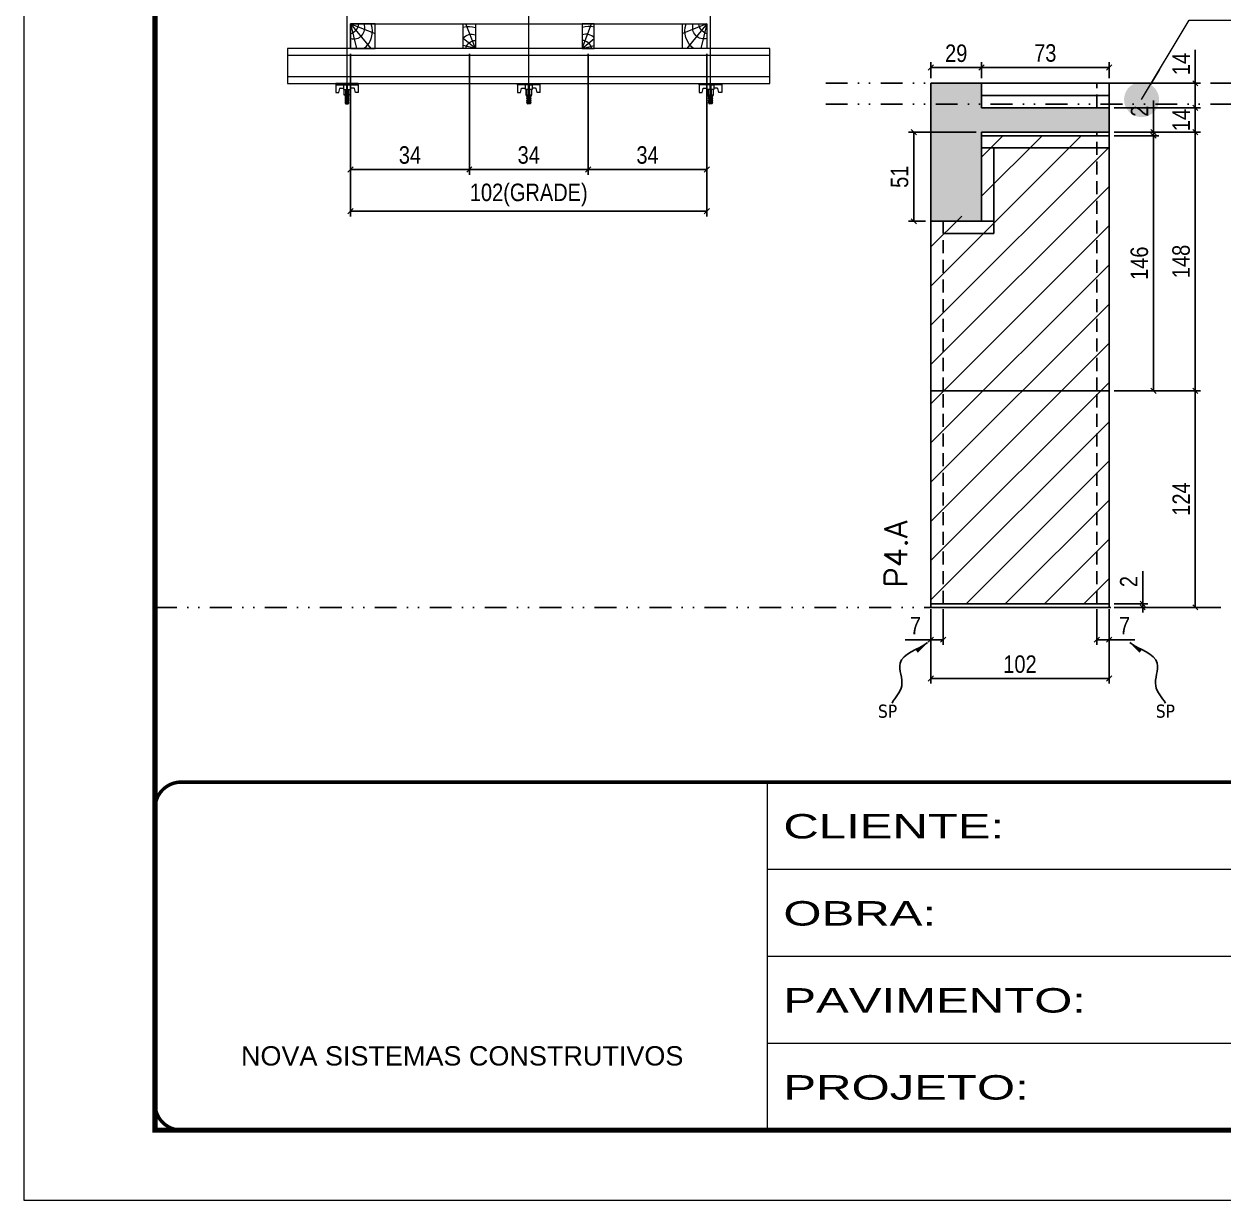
# Model space of a CAD drawing. Extents: x 14400 to 24104, y -21631 to 6985.
# Drawn here: x 16012 to 16698, y 3638 to 4311 of the extents above; entities that cross this region are included whole.
import ezdxf

# ---------------------------------------------------------------- set-up
doc = ezdxf.new("R2010")
doc.units = 0
for name, pattern in [('CONTINUO', [0]), ('DASHED', [0.75, 0.5, -0.25]), ('DIVIDE2', [0.625, 0.25, -0.125, 0, -0.125, 0, -0.125]), ('HIDDEN', [0.375, 0.25, -0.125])]:
    doc.linetypes.add(name, pattern=pattern)
for name, color, linetype in [('COTA', 241, 'Continuous'), ('MEIO_PONT', 93, 'Continuous'), ('Nível', 160, 'Continuous'), ('Painéis', 200, 'Continuous'), ('SARR_2.2x7', 40, 'Continuous'), ('Sarrafo de Pressão', 42, 'HIDDEN'), ('texto', 7, 'Continuous')]:
    doc.layers.add(name, color=color, linetype=linetype)
for name, color, linetype, lineweight in [('Folhas', 255, 'Continuous', 9), ('Hachura', 251, 'Continuous', 9), ('Madeira', 126, 'Continuous', 18), ('Perfil Metálico', 224, 'Continuous', 18), ('SARRAFO DE PRESSAO', 251, 'DASHED', 9), ('Texto Seção', 7, 'Continuous', 15)]:
    doc.layers.add(name, color=color, linetype=linetype, lineweight=lineweight)
doc.styles.add('ARIAL', font='arial.ttf')
doc.styles.add('COTA TECNICA', font='techl___.ttf', dxfattribs={"height": 10})
doc.styles.add('COTA TECNICA 2X', font='techl___.ttf', dxfattribs={"height": 10})
doc.styles.add('COTA TECNICA-50', font='techl___.ttf', dxfattribs={"height": 10})
doc.styles.add('REGUA-120', font='ROMANS.shx', dxfattribs={"height": 15})
doc.styles.get("Standard").update_dxf_attribs({"font": 'arial.ttf'})
doc.styles.add('Tecnologia', font='')
doc.styles.get('Tecnologia').set_extended_font_data('Forgotten Futurist')
doc.dimstyles.new('3x', dxfattribs={"dimtxt": 10, "dimasz": 5, "dimexe": 7, "dimexo": 5, "dimgap": 4, "dimtad": 1, "dimdec": 4, "dimlfac": 0.333333, "dimdsep": 46, "dimtxsty": 'Standard', "dimblk": 'DOT', "dimcen": 0.09, "dimclrd": 1, "dimclre": 1, "dimclrt": 2, "dimadec": 0, "dimazin": 2, "dimtfac": 1, "dimtdec": 4, "dimtmove": 0, "dimatfit": 3, "dimldrblk": 'DOT', "dimfxl": 1, "dimtolj": 1, "dimtzin": 0, "dimlwd": 9, "dimlwe": 9, "dimarcsym": 0})
doc.dimstyles.new('COTA PAINEL-50', dxfattribs={"dimtxt": 10, "dimasz": 3, "dimexe": 3, "dimexo": 3, "dimgap": 3, "dimtad": 1, "dimdec": 1, "dimzin": 12, "dimdsep": 46, "dimtxsty": 'COTA TECNICA-50', "dimblk1": 'OBLIQUE', "dimblk2": 'OBLIQUE', "dimsah": 1, "dimcen": 0.9, "dimclrd": 4, "dimclre": 4, "dimclrt": 240, "dimadec": 1, "dimazin": 3, "dimtfac": 1, "dimtdec": 1, "dimtmove": 0, "dimatfit": 3, "dimfxl": 1, "dimtolj": 1, "dimtzin": 12, "dimarcsym": 0})
doc.dimstyles.new('PAINEL', dxfattribs={"dimtxt": 10, "dimasz": 3, "dimexe": 3, "dimexo": 3, "dimgap": 3, "dimtad": 1, "dimdec": 1, "dimzin": 12, "dimdsep": 46, "dimtxsty": 'COTA TECNICA', "dimblk1": 'OBLIQUE', "dimblk2": 'OBLIQUE', "dimsah": 1, "dimcen": 0.9, "dimclrd": 4, "dimclre": 4, "dimclrt": 240, "dimadec": 1, "dimazin": 3, "dimtfac": 1, "dimtdec": 1, "dimtmove": 0, "dimatfit": 3, "dimfxl": 1, "dimtolj": 1, "dimtzin": 12, "dimarcsym": 0})
doc.dimstyles.new('SECAO PILAR', dxfattribs={"dimtxt": 10, "dimasz": 3, "dimexe": 3, "dimexo": 3, "dimgap": 3, "dimtad": 1, "dimdec": 1, "dimlfac": 0.5, "dimzin": 12, "dimdsep": 46, "dimtxsty": 'COTA TECNICA 2X', "dimblk1": 'OBLIQUE', "dimblk2": 'OBLIQUE', "dimsah": 1, "dimcen": 0.9, "dimclrd": 256, "dimclre": 256, "dimclrt": 256, "dimadec": 1, "dimazin": 3, "dimtfac": 1, "dimtdec": 1, "dimtmove": 0, "dimatfit": 3, "dimfxl": 1, "dimtolj": 1, "dimtzin": 12, "dimarcsym": 0})
doc.dimstyles.get("Standard").update_dxf_attribs({"dimtxt": 0.18, "dimasz": 0.18, "dimexe": 0.18, "dimexo": 0.0625, "dimgap": 0.09, "dimtad": 0, "dimtih": 1, "dimtoh": 1, "dimdec": 4, "dimzin": 0, "dimdsep": 46, "dimtxsty": 'Standard', "dimcen": 0.09, "dimadec": 0, "dimazin": 0, "dimtfac": 1, "dimtdec": 4, "dimtofl": 0, "dimtmove": 0, "dimatfit": 3, "dimfxl": 1, "dimtolj": 1, "dimtzin": 0, "dimarcsym": 0})

# ---------------------------------------------------------------- blocks, each defined once
blk = doc.blocks.new('9999999999')
at = {"color": 30, "linetype": 'CONTINUO'}
for p, q in [((98564.56, 34230.21), (98564.56, 34429.45)), ((98564.56, 34379.64), (99583.98, 34379.64)), ((98564.56, 34329.83), (99487.98, 34329.83)), ((98564.56, 34280.02), (99487.98, 34280.02))]:
    blk.add_line(p, q, dxfattribs=at)
at = {"color": 30, "linetype": 'CONTINUO', "const_width": 2}
blk.add_lwpolyline([(99583.98, 34230.21), (99583.98, 34414.45, 0.414214), (99568.98, 34429.45), (98228.98, 34429.45, 0.414214), (98213.98, 34414.45), (98213.98, 34245.21, 0.414214), (98228.98, 34230.21), (99583.98, 34230.21)], format="xyb", dxfattribs=at)
at = {"layer": 'Folhas'}
blk.add_lwpolyline([(98138.98, 34190.21), (99623.98, 34190.21), (99623.98, 35240.21), (98138.98, 35240.21)], close=True, dxfattribs=at)
at = {"layer": 'Folhas', "color": 30, "const_width": 3}
blk.add_lwpolyline([(98213.98, 34230.21), (99583.98, 34230.21), (99583.98, 35200.21), (98213.98, 35200.21)], close=True, dxfattribs=at)
at = {"color": 7, "linetype": 'Continuous', "ltscale": 5, "style": 'ARIAL'}
blk.add_text('NOVA SISTEMAS CONSTRUTIVOS', height=11.0592, dxfattribs=at).set_placement((98263.19, 34267.21))
at = {"layer": 'Folhas', "color": 7, "style": 'Tecnologia', "width": 1.5}
for s, p in [('CLIENTE:', (98573.65, 34397.17)), ('OBRA:', (98573.65, 34347.31)), ('PAVIMENTO:', (98573.65, 34297.5)), ('PROJETO:', (98573.65, 34247.69))]:
    blk.add_text(s, height=14, dxfattribs=at).set_placement(p)
blk = doc.blocks.new('_Oblique')
at = {"color": 0, "linetype": 'ByBlock', "lineweight": -2}
blk.add_line((-0.5, -0.5), (0.5, 0.5), dxfattribs=at)
blk = doc.blocks.new('*D712')
at = {"layer": 'COTA', "lineweight": -2, "transparency": 16777216}
for p, q in [((16198.89, 4293.82), (16198.89, 4200.7)), ((16402.89, 4293.82), (16402.89, 4200.7)), ((16198.89, 4203.7), (16402.89, 4203.7))]:
    blk.add_line(p, q, dxfattribs=at)
at = {"layer": 'Defpoints', "color": 0, "transparency": 16777216}
for p in [(16198.89, 4296.82), (16402.89, 4296.82), (16402.89, 4203.7)]:
    blk.add_point(p, dxfattribs=at)
at = {"layer": 'COTA', "lineweight": -2, "transparency": 16777216, "xscale": 3, "yscale": 3, "zscale": 3, "rotation": 180}
blk.add_blockref('_Oblique', (16198.89, 4203.7), dxfattribs=at)
at = {"layer": 'COTA', "lineweight": -2, "transparency": 16777216, "xscale": 3, "yscale": 3, "zscale": 3}
blk.add_blockref('_Oblique', (16402.89, 4203.7), dxfattribs=at)
at = {"layer": 'COTA', "transparency": 16777216, "insert": (16300.89, 4212.92), "char_height": 10, "attachment_point": 5, "style": 'COTA TECNICA 2X'}
blk.add_mtext('\\A1;102(GRADE)', dxfattribs=at)
blk = doc.blocks.new('*D713')
at = {"layer": 'COTA', "lineweight": -2, "transparency": 16777216}
for p, q in [((16334.89, 4293.82), (16334.89, 4224.54)), ((16402.89, 4293.82), (16402.89, 4224.54)), ((16334.89, 4227.54), (16402.89, 4227.54))]:
    blk.add_line(p, q, dxfattribs=at)
at = {"layer": 'Defpoints', "color": 0, "transparency": 16777216}
for p in [(16334.89, 4296.82), (16402.89, 4296.82), (16402.89, 4227.54)]:
    blk.add_point(p, dxfattribs=at)
at = {"layer": 'COTA', "lineweight": -2, "transparency": 16777216, "xscale": 3, "yscale": 3, "zscale": 3, "rotation": 180}
blk.add_blockref('_Oblique', (16334.89, 4227.54), dxfattribs=at)
at = {"layer": 'COTA', "lineweight": -2, "transparency": 16777216, "xscale": 3, "yscale": 3, "zscale": 3}
blk.add_blockref('_Oblique', (16402.89, 4227.54), dxfattribs=at)
at = {"layer": 'COTA', "transparency": 16777216, "insert": (16368.89, 4235.76), "char_height": 10, "attachment_point": 5, "style": 'COTA TECNICA 2X'}
blk.add_mtext('\\A1;34', dxfattribs=at)
blk = doc.blocks.new('*D714')
at = {"layer": 'COTA', "lineweight": -2, "transparency": 16777216}
for p, q in [((16198.89, 4293.82), (16198.89, 4224.54)), ((16266.89, 4293.82), (16266.89, 4224.54)), ((16198.89, 4227.54), (16266.89, 4227.54))]:
    blk.add_line(p, q, dxfattribs=at)
at = {"layer": 'Defpoints', "color": 0, "transparency": 16777216}
for p in [(16198.89, 4296.82), (16266.89, 4296.82), (16266.89, 4227.54)]:
    blk.add_point(p, dxfattribs=at)
at = {"layer": 'COTA', "lineweight": -2, "transparency": 16777216, "xscale": 3, "yscale": 3, "zscale": 3, "rotation": 180}
blk.add_blockref('_Oblique', (16198.89, 4227.54), dxfattribs=at)
at = {"layer": 'COTA', "lineweight": -2, "transparency": 16777216, "xscale": 3, "yscale": 3, "zscale": 3}
blk.add_blockref('_Oblique', (16266.89, 4227.54), dxfattribs=at)
at = {"layer": 'COTA', "transparency": 16777216, "insert": (16232.89, 4235.76), "char_height": 10, "attachment_point": 5, "style": 'COTA TECNICA 2X'}
blk.add_mtext('\\A1;34', dxfattribs=at)
blk = doc.blocks.new('*D715')
at = {"layer": 'COTA', "lineweight": -2, "transparency": 16777216}
for p, q in [((16266.89, 4293.82), (16266.89, 4224.54)), ((16334.89, 4293.82), (16334.89, 4224.54)), ((16266.89, 4227.54), (16334.89, 4227.54))]:
    blk.add_line(p, q, dxfattribs=at)
at = {"layer": 'Defpoints', "color": 0, "transparency": 16777216}
for p in [(16266.89, 4296.82), (16334.89, 4296.82), (16334.89, 4227.54)]:
    blk.add_point(p, dxfattribs=at)
at = {"layer": 'COTA', "lineweight": -2, "transparency": 16777216, "xscale": 3, "yscale": 3, "zscale": 3, "rotation": 180}
blk.add_blockref('_Oblique', (16266.89, 4227.54), dxfattribs=at)
at = {"layer": 'COTA', "lineweight": -2, "transparency": 16777216, "xscale": 3, "yscale": 3, "zscale": 3}
blk.add_blockref('_Oblique', (16334.89, 4227.54), dxfattribs=at)
at = {"layer": 'COTA', "transparency": 16777216, "insert": (16300.89, 4235.76), "char_height": 10, "attachment_point": 5, "style": 'COTA TECNICA 2X'}
blk.add_mtext('\\A1;34', dxfattribs=at)
blk = doc.blocks.new('C')
at = {"layer": 'Hachura', "color": 0}
for p, q in [((0, 3.22), (0, -3.22)), ((0.45, 3.22), (0, 3.22)), ((0.46, 3.16), (0, 3.16)), ((0.46, 3.05), (0, 3.05)), ((0.46, 2.88), (0, 2.88)), ((0, 2.75), (0, -1.16)), ((0.46, 2.65), (0, 2.65)), ((0.46, 2.23), (0, 2.23)), ((0.46, 1.51), (0, 1.51)), ((0.39, 0.49), (0.17, 0.49)), ((0.45, -3.23), (0.45, 3.22)), ((0.45, 3.22), (2.58, 3.22)), ((1.74, 0.97), (0.45, 0.97)), ((1.45, 0.1), (0.45, 0.1)), ((1.35, 1.94), (1.35, 0.96)), ((2.58, 2.39), (1.47, 2.09)), ((1.74, -0.97), (1.74, 0.97)), ((1.74, 0.97), (1.74, 0.84)), ((1.74, 0.97), (1.74, 0.84)), ((1.74, 0.84), (3.35, 0.84)), ((3.35, 0.45), (1.74, 0.45)), ((2.58, 3.22), (2.58, 2.39)), ((3.32, 0.84), (3.32, -0.84)), ((3.35, 0.84), (3.35, -0.84)), ((3.68, 0.45), (3.35, 0.45)), ((3.84, -0.52), (3.35, 0.45)), ((3.35, 0.06), (3.67, -0.57)), ((3.68, 0.45), (4.16, -0.52)), ((3.72, 0.5), (4.25, -0.57)), ((4.37, -0.55), (3.83, 0.53)), ((4.15, 0.45), (3.93, 0.45)), ((4.42, -0.52), (3.93, 0.45)), ((4.15, 0.45), (4.26, 0.45)), ((4.26, 0.45), (4.74, -0.52)), ((4.3, 0.5), (4.83, -0.57)), ((4.95, -0.55), (4.41, 0.53)), ((4.51, 0.45), (4.84, 0.45)), ((5, -0.52), (4.51, 0.45)), ((4.84, 0.45), (5.32, -0.52)), ((4.88, 0.5), (5.41, -0.57)), ((5.53, -0.55), (4.99, 0.53)), ((5.58, -0.52), (5.09, 0.45)), ((5.42, 0.45), (5.09, 0.45)), ((5.58, -0.52), (5.09, 0.45)), ((5.42, 0.45), (5.74, -0.19)), ((5.46, 0.5), (5.74, -0.07)), ((5.74, 0.19), (5.57, 0.53)), ((5.74, 0.32), (5.68, 0.45)), ((5.68, 0.45), (5.74, 0.45)), ((5.74, 0.45), (5.9, 0.29)), ((5.74, 0.45), (5.74, -0.52)), ((5.9, -0.36), (5.9, 0.29)), ((0.45, 0), (0, 0)), ((0.46, -1.52), (0, -1.52)), ((0.46, -2.23), (0, -2.23)), ((0.46, -2.65), (0, -2.65)), ((0.46, -2.88), (0, -2.88)), ((0.46, -3.05), (0, -3.05)), ((0.46, -3.16), (0, -3.16)), ((0, -3.22), (2.57, -3.22)), ((0.08, -0.48), (0.29, -0.48)), ((0.29, -0.48), (0.4, -0.48)), ((0.45, 0), (0.45, -0.97)), ((0.45, -0.16), (1.45, -0.16)), ((0.45, -0.65), (0.45, -0.32)), ((0.45, -3.23), (0.45, -0.65)), ((0.45, -0.97), (1.74, -0.97)), ((1.35, -1.94), (1.35, -0.97)), ((2.58, -2.39), (1.47, -2.1)), ((3.35, -0.32), (1.74, -0.32)), ((3.35, -0.84), (1.74, -0.84)), ((2.58, -3.23), (2.58, -2.39)), ((3.35, -0.07), (3.58, -0.52)), ((3.35, -0.52), (3.58, -0.52)), ((3.84, -0.52), (4.16, -0.52)), ((4.42, -0.52), (4.74, -0.52)), ((4.63, -0.52), (4.74, -0.52)), ((5, -0.52), (5.32, -0.52)), ((5.58, -0.52), (5.74, -0.52)), ((5.74, -0.52), (5.9, -0.36)), ((5.74, -0.52), (5.74, -0.52))]:
    blk.add_line(p, q, dxfattribs=at)
for centre, radius, start, end in [((1.52, 1.94), 0.161, 104.7436, 180), ((1.44, -0.03), 0.129, 272.695, 87.305), ((3.81, 0.39), 0.143, 25.5688, 154.4312), ((4.39, 0.39), 0.143, 25.5688, 154.4312), ((4.97, 0.39), 0.143, 25.5688, 154.4312), ((5.55, 0.39), 0.143, 25.5688, 154.4312), ((0.17, -0.37), 0.174, 221.744, 317.8592), ((1.52, -1.94), 0.161, 180, 255.2564), ((3.71, -0.4), 0.174, 222.1408, 318.256), ((4.29, -0.4), 0.174, 222.1408, 318.256), ((4.87, -0.4), 0.174, 222.1408, 318.256), ((5.45, -0.4), 0.174, 222.1408, 318.256), ((5.61, -0.4), 0.174, 317.8592, 318.256)]:
    blk.add_arc(centre, radius, start, end, dxfattribs=at)
blk = doc.blocks.new('PONTALETE')
at = {"layer": 'Madeira'}
for q in [(2.71, 7), (7, 5.76), (7, 1.74)]:
    blk.add_line((0, 0), q, dxfattribs=at)
blk.add_lwpolyline([(0, 0), (7, 0), (7, 7), (0, 7)], close=True, dxfattribs=at)
for centre, radius, start, end in [((2.04, 0.06), 6.23, 37.2818, 109.0913), ((1.09, 0.9), 3.19, 343.603, 109.9847), ((-0.21, -0.78), 3.09, 14.6322, 86.0383)]:
    blk.add_arc(centre, radius, start, end, dxfattribs=at)
blk = doc.blocks.new('MEIO PONTALETE')
at = {"layer": 'Madeira'}
for q in [(2.71, 7), (3.5, 2.88), (3.5, 0.87)]:
    blk.add_line((0, 0), q, dxfattribs=at)
blk.add_lwpolyline([(0, 0), (3.5, 0), (3.5, 7), (0, 7)], close=True, dxfattribs=at)
for centre, radius, start, end in [((2.04, 0.06), 6.23, 76.4499, 109.0913), ((1.09, 0.9), 3.19, 40.9063, 109.9847), ((-0.21, -0.78), 3.09, 14.6322, 86.0383)]:
    blk.add_arc(centre, radius, start, end, dxfattribs=at)
blk = doc.blocks.new('*D718')
at = {"layer": 'COTA', "color": 4, "lineweight": -2, "transparency": 16777216}
for p, q in [((16531.06, 3975.86), (16531.06, 3933.18)), ((16633.06, 3975.86), (16633.06, 3933.18)), ((16633.06, 3936.18), (16531.06, 3936.18))]:
    blk.add_line(p, q, dxfattribs=at)
at = {"layer": 'Defpoints', "color": 0, "transparency": 16777216}
for p in [(16531.06, 3978.86), (16633.06, 3978.86), (16531.06, 3936.18)]:
    blk.add_point(p, dxfattribs=at)
at = {"layer": 'COTA', "color": 4, "lineweight": -2, "transparency": 16777216, "xscale": 3, "yscale": 3, "zscale": 3, "rotation": 180}
blk.add_blockref('_Oblique', (16531.06, 3936.18), dxfattribs=at)
at = {"layer": 'COTA', "color": 4, "lineweight": -2, "transparency": 16777216, "xscale": 3, "yscale": 3, "zscale": 3}
blk.add_blockref('_Oblique', (16633.06, 3936.18), dxfattribs=at)
at = {"layer": 'COTA', "color": 240, "transparency": 16777216, "insert": (16582.06, 3944.28), "char_height": 10, "attachment_point": 5, "style": 'COTA TECNICA'}
blk.add_mtext('\\A1;102', dxfattribs=at)
blk = doc.blocks.new('*D719')
at = {"layer": 'COTA', "color": 4, "lineweight": -2, "transparency": 16777216}
for p, q in [((16626.06, 3975.86), (16626.06, 3955.35)), ((16633.06, 3973.86), (16633.06, 3955.35)), ((16626.06, 3958.35), (16633.06, 3958.35)), ((16633.06, 3958.35), (16647.79, 3958.35))]:
    blk.add_line(p, q, dxfattribs=at)
at = {"layer": 'Defpoints', "color": 0, "transparency": 16777216}
for p in [(16626.06, 3978.86), (16633.06, 3976.86), (16633.06, 3958.35)]:
    blk.add_point(p, dxfattribs=at)
at = {"layer": 'COTA', "color": 4, "lineweight": -2, "transparency": 16777216, "xscale": 3, "yscale": 3, "zscale": 3, "rotation": 180}
blk.add_blockref('_Oblique', (16626.06, 3958.35), dxfattribs=at)
at = {"layer": 'COTA', "color": 4, "lineweight": -2, "transparency": 16777216, "xscale": 3, "yscale": 3, "zscale": 3}
blk.add_blockref('_Oblique', (16633.06, 3958.35), dxfattribs=at)
at = {"layer": 'COTA', "color": 240, "transparency": 16777216, "insert": (16641.93, 3966.42), "char_height": 10, "attachment_point": 5, "style": 'COTA TECNICA-50'}
blk.add_mtext('\\A1;7', dxfattribs=at)
blk = doc.blocks.new('*D720')
at = {"layer": 'COTA', "color": 4, "lineweight": -2, "transparency": 16777216}
for p, q in [((16531.06, 3973.86), (16531.06, 3955.35)), ((16538.06, 3975.86), (16538.06, 3955.35)), ((16531.06, 3958.35), (16516.33, 3958.35)), ((16538.06, 3958.35), (16531.06, 3958.35))]:
    blk.add_line(p, q, dxfattribs=at)
at = {"layer": 'Defpoints', "color": 0, "transparency": 16777216}
for p in [(16531.06, 3976.86), (16538.06, 3978.86), (16531.06, 3958.35)]:
    blk.add_point(p, dxfattribs=at)
at = {"layer": 'COTA', "color": 4, "lineweight": -2, "transparency": 16777216, "xscale": 3, "yscale": 3, "zscale": 3, "rotation": 180}
blk.add_blockref('_Oblique', (16531.06, 3958.35), dxfattribs=at)
at = {"layer": 'COTA', "color": 4, "lineweight": -2, "transparency": 16777216, "xscale": 3, "yscale": 3, "zscale": 3}
blk.add_blockref('_Oblique', (16538.06, 3958.35), dxfattribs=at)
at = {"layer": 'COTA', "color": 240, "transparency": 16777216, "insert": (16522.2, 3966.42), "char_height": 10, "attachment_point": 5, "style": 'COTA TECNICA-50'}
blk.add_mtext('\\A1;7', dxfattribs=at)
blk = doc.blocks.new('*D727')
at = {"layer": 'COTA', "color": 4, "linetype": 'ByBlock', "lineweight": -2, "transparency": 16777216}
for p, q in [((16636.06, 4100.86), (16685.43, 4100.86)), ((16682.43, 3976.86), (16682.43, 4100.86)), ((16636.06, 3976.86), (16685.43, 3976.86))]:
    blk.add_line(p, q, dxfattribs=at)
at = {"layer": 'Defpoints', "color": 0, "linetype": 'ByBlock', "transparency": 16777216}
for p in [(16633.06, 4100.86), (16682.43, 4100.86), (16633.06, 3976.86)]:
    blk.add_point(p, dxfattribs=at)
at = {"layer": 'COTA', "color": 4, "linetype": 'ByBlock', "lineweight": -2, "transparency": 16777216, "xscale": 3, "yscale": 3, "zscale": 3}
for p, rotation in [((16682.43, 4100.86), 90), ((16682.43, 3976.86), 270)]:
    blk.add_blockref('_Oblique', p, dxfattribs=dict(at, rotation=rotation))
at = {"layer": 'COTA', "color": 240, "linetype": 'ByBlock', "transparency": 16777216, "insert": (16674.36, 4038.86), "char_height": 10, "attachment_point": 5, "rotation": 90, "style": 'COTA TECNICA'}
blk.add_mtext('\\A1;124', dxfattribs=at)
blk = doc.blocks.new('*D721')
at = {"layer": 'COTA', "color": 4, "lineweight": -2, "transparency": 16777216}
for p, q in [((16652.32, 3978.86), (16652.32, 3997.66)), ((16636.06, 3978.86), (16655.32, 3978.86)), ((16636.06, 3976.86), (16655.32, 3976.86)), ((16652.32, 3976.86), (16652.32, 3978.86)), ((16652.32, 3976.86), (16652.32, 3973.86))]:
    blk.add_line(p, q, dxfattribs=at)
at = {"layer": 'Defpoints', "color": 0, "transparency": 16777216}
for p in [(16633.06, 3978.86), (16633.06, 3976.86), (16652.32, 3976.86)]:
    blk.add_point(p, dxfattribs=at)
at = {"layer": 'COTA', "color": 4, "lineweight": -2, "transparency": 16777216, "xscale": 3, "yscale": 3, "zscale": 3}
for p, rotation in [((16652.32, 3978.86), 270), ((16652.32, 3976.86), 90)]:
    blk.add_blockref('_Oblique', p, dxfattribs=dict(at, rotation=rotation))
at = {"layer": 'COTA', "color": 240, "transparency": 16777216, "insert": (16644.32, 3991.61), "char_height": 10, "attachment_point": 5, "rotation": 90, "style": 'COTA TECNICA-50'}
blk.add_mtext('\\A1;2', dxfattribs=at)
blk = doc.blocks.new('*D728')
at = {"layer": 'COTA', "color": 4, "linetype": 'ByBlock', "lineweight": -2, "transparency": 16777216}
for p, q in [((16636.06, 4100.86), (16685.43, 4100.86)), ((16682.43, 3976.86), (16682.43, 4100.86)), ((16636.06, 3976.86), (16685.43, 3976.86))]:
    blk.add_line(p, q, dxfattribs=at)
at = {"layer": 'Defpoints', "color": 0, "linetype": 'ByBlock', "transparency": 16777216}
for p in [(16633.06, 4100.86), (16682.43, 4100.86), (16633.06, 3976.86)]:
    blk.add_point(p, dxfattribs=at)
at = {"layer": 'COTA', "color": 4, "linetype": 'ByBlock', "lineweight": -2, "transparency": 16777216, "xscale": 3, "yscale": 3, "zscale": 3}
for p, rotation in [((16682.43, 4100.86), 90), ((16682.43, 3976.86), 270)]:
    blk.add_blockref('_Oblique', p, dxfattribs=dict(at, rotation=rotation))
at = {"layer": 'COTA', "color": 240, "linetype": 'ByBlock', "transparency": 16777216, "insert": (16674.36, 4038.86), "char_height": 10, "attachment_point": 5, "rotation": 90, "style": 'COTA TECNICA'}
blk.add_mtext('\\A1;124', dxfattribs=at)
blk = doc.blocks.new('*D729')
at = {"layer": 'COTA', "color": 4, "lineweight": -2, "transparency": 16777216}
for p, q in [((16636.06, 4248.86), (16685.43, 4248.86)), ((16682.43, 4100.86), (16682.43, 4248.86)), ((16636.06, 4100.86), (16685.43, 4100.86))]:
    blk.add_line(p, q, dxfattribs=at)
at = {"layer": 'Defpoints', "color": 0, "transparency": 16777216}
for p in [(16633.06, 4248.86), (16682.43, 4248.86), (16633.06, 4100.86)]:
    blk.add_point(p, dxfattribs=at)
at = {"layer": 'COTA', "color": 4, "lineweight": -2, "transparency": 16777216, "xscale": 3, "yscale": 3, "zscale": 3}
for p, rotation in [((16682.43, 4248.86), 90), ((16682.43, 4100.86), 270)]:
    blk.add_blockref('_Oblique', p, dxfattribs=dict(at, rotation=rotation))
at = {"layer": 'COTA', "color": 240, "transparency": 16777216, "insert": (16674.33, 4174.86), "char_height": 10, "attachment_point": 5, "rotation": 90, "style": 'COTA TECNICA'}
blk.add_mtext('\\A1;148', dxfattribs=at)
blk = doc.blocks.new('*D733')
at = {"layer": 'COTA', "color": 4, "lineweight": -2, "transparency": 16777216}
for p, q in [((16557.06, 4248.86), (16518.3, 4248.86)), ((16521.3, 4197.86), (16521.3, 4248.86)), ((16528.06, 4197.86), (16518.3, 4197.86))]:
    blk.add_line(p, q, dxfattribs=at)
at = {"layer": 'Defpoints', "color": 0, "transparency": 16777216}
for p in [(16521.3, 4248.86), (16560.06, 4248.86), (16531.06, 4197.86)]:
    blk.add_point(p, dxfattribs=at)
at = {"layer": 'COTA', "color": 4, "lineweight": -2, "transparency": 16777216, "xscale": 3, "yscale": 3, "zscale": 3}
for p, rotation in [((16521.3, 4248.86), 90), ((16521.3, 4197.86), 270)]:
    blk.add_blockref('_Oblique', p, dxfattribs=dict(at, rotation=rotation))
at = {"layer": 'COTA', "color": 240, "transparency": 16777216, "insert": (16513.19, 4223.36), "char_height": 10, "attachment_point": 5, "rotation": 90, "style": 'COTA TECNICA'}
blk.add_mtext('\\A1;51', dxfattribs=at)
blk = doc.blocks.new('*D734')
at = {"layer": 'COTA', "color": 4, "lineweight": -2, "transparency": 16777216}
for p, q in [((16636.06, 4262.86), (16685.43, 4262.86)), ((16682.43, 4248.86), (16682.43, 4262.86)), ((16636.06, 4248.86), (16685.43, 4248.86))]:
    blk.add_line(p, q, dxfattribs=at)
at = {"layer": 'Defpoints', "color": 0, "transparency": 16777216}
for p in [(16633.06, 4262.86), (16682.43, 4262.86), (16633.06, 4248.86)]:
    blk.add_point(p, dxfattribs=at)
at = {"layer": 'COTA', "color": 4, "lineweight": -2, "transparency": 16777216, "xscale": 3, "yscale": 3, "zscale": 3}
for p, rotation in [((16682.43, 4262.86), 90), ((16682.43, 4248.86), 270)]:
    blk.add_blockref('_Oblique', p, dxfattribs=dict(at, rotation=rotation))
at = {"layer": 'COTA', "color": 240, "transparency": 16777216, "insert": (16674.36, 4255.86), "char_height": 10, "attachment_point": 5, "rotation": 90, "style": 'COTA TECNICA'}
blk.add_mtext('\\A1;14', dxfattribs=at)
blk = doc.blocks.new('*D735')
at = {"layer": 'COTA', "color": 4, "lineweight": -2, "transparency": 16777216}
for p, q in [((16682.43, 4276.86), (16682.43, 4295.98)), ((16636.06, 4276.86), (16685.43, 4276.86)), ((16682.43, 4262.86), (16682.43, 4276.86)), ((16636.06, 4262.86), (16685.43, 4262.86))]:
    blk.add_line(p, q, dxfattribs=at)
at = {"layer": 'Defpoints', "color": 0, "transparency": 16777216}
for p in [(16633.06, 4276.86), (16682.43, 4276.86), (16633.06, 4262.86)]:
    blk.add_point(p, dxfattribs=at)
at = {"layer": 'COTA', "color": 4, "lineweight": -2, "transparency": 16777216, "xscale": 3, "yscale": 3, "zscale": 3}
for p, rotation in [((16682.43, 4276.86), 90), ((16682.43, 4262.86), 270)]:
    blk.add_blockref('_Oblique', p, dxfattribs=dict(at, rotation=rotation))
at = {"layer": 'COTA', "color": 240, "transparency": 16777216, "insert": (16674.36, 4287.92), "char_height": 10, "attachment_point": 5, "rotation": 90, "style": 'COTA TECNICA'}
blk.add_mtext('\\A1;14', dxfattribs=at)
blk = doc.blocks.new('*D736')
at = {"layer": 'COTA', "color": 4, "lineweight": -2, "transparency": 16777216}
for p, q in [((16531.06, 4279.86), (16531.06, 4288.94)), ((16560.06, 4285.94), (16531.06, 4285.94)), ((16560.06, 4279.86), (16560.06, 4288.94))]:
    blk.add_line(p, q, dxfattribs=at)
at = {"layer": 'Defpoints', "color": 0, "transparency": 16777216}
for p in [(16531.06, 4285.94), (16531.06, 4276.86), (16560.06, 4276.86)]:
    blk.add_point(p, dxfattribs=at)
at = {"layer": 'COTA', "color": 4, "lineweight": -2, "transparency": 16777216, "xscale": 3, "yscale": 3, "zscale": 3, "rotation": 180}
blk.add_blockref('_Oblique', (16531.06, 4285.94), dxfattribs=at)
at = {"layer": 'COTA', "color": 4, "lineweight": -2, "transparency": 16777216, "xscale": 3, "yscale": 3, "zscale": 3}
blk.add_blockref('_Oblique', (16560.06, 4285.94), dxfattribs=at)
at = {"layer": 'COTA', "color": 240, "transparency": 16777216, "insert": (16545.56, 4294.02), "char_height": 10, "attachment_point": 5, "style": 'COTA TECNICA'}
blk.add_mtext('\\A1;29', dxfattribs=at)
blk = doc.blocks.new('*D737')
at = {"layer": 'COTA', "color": 4, "lineweight": -2, "transparency": 16777216}
for p, q in [((16560.06, 4279.86), (16560.06, 4288.94)), ((16560.06, 4285.94), (16633.06, 4285.94)), ((16633.06, 4279.86), (16633.06, 4288.94))]:
    blk.add_line(p, q, dxfattribs=at)
at = {"layer": 'Defpoints', "color": 0, "transparency": 16777216}
for p in [(16633.06, 4285.94), (16560.06, 4276.86), (16633.06, 4276.86)]:
    blk.add_point(p, dxfattribs=at)
at = {"layer": 'COTA', "color": 4, "lineweight": -2, "transparency": 16777216, "xscale": 3, "yscale": 3, "zscale": 3, "rotation": 180}
blk.add_blockref('_Oblique', (16560.06, 4285.94), dxfattribs=at)
at = {"layer": 'COTA', "color": 4, "lineweight": -2, "transparency": 16777216, "xscale": 3, "yscale": 3, "zscale": 3}
blk.add_blockref('_Oblique', (16633.06, 4285.94), dxfattribs=at)
at = {"layer": 'COTA', "color": 240, "transparency": 16777216, "insert": (16596.56, 4294.16), "char_height": 10, "attachment_point": 5, "style": 'COTA TECNICA'}
blk.add_mtext('\\A1;73', dxfattribs=at)
blk = doc.blocks.new('*D1935')
at = {"layer": 'COTA', "color": 4, "lineweight": -2, "transparency": 16777216}
for p, q in [((16636.06, 4246.86), (16661.53, 4246.86)), ((16658.53, 4100.86), (16658.53, 4246.86)), ((16636.06, 4100.86), (16661.53, 4100.86))]:
    blk.add_line(p, q, dxfattribs=at)
at = {"layer": 'Defpoints', "color": 0, "transparency": 16777216}
for p in [(16633.06, 4246.86), (16658.53, 4246.86), (16633.06, 4100.86)]:
    blk.add_point(p, dxfattribs=at)
at = {"layer": 'COTA', "color": 4, "lineweight": -2, "transparency": 16777216, "xscale": 3, "yscale": 3, "zscale": 3}
for p, rotation in [((16658.53, 4246.86), 90), ((16658.53, 4100.86), 270)]:
    blk.add_blockref('_Oblique', p, dxfattribs=dict(at, rotation=rotation))
at = {"layer": 'COTA', "color": 240, "transparency": 16777216, "insert": (16650.43, 4173.86), "char_height": 10, "attachment_point": 5, "rotation": 90, "style": 'COTA TECNICA'}
blk.add_mtext('\\A1;146', dxfattribs=at)
blk = doc.blocks.new('*D1936')
at = {"layer": 'COTA', "color": 4, "lineweight": -2, "transparency": 16777216}
for p, q in [((16658.53, 4248.86), (16658.53, 4266.97)), ((16636.06, 4248.86), (16661.53, 4248.86)), ((16658.53, 4246.86), (16658.53, 4248.86)), ((16636.06, 4246.86), (16661.53, 4246.86)), ((16658.53, 4246.86), (16658.53, 4243.86))]:
    blk.add_line(p, q, dxfattribs=at)
at = {"layer": 'Defpoints', "color": 0, "transparency": 16777216}
for p in [(16633.06, 4248.86), (16658.53, 4248.86), (16633.06, 4246.86)]:
    blk.add_point(p, dxfattribs=at)
at = {"layer": 'COTA', "color": 4, "lineweight": -2, "transparency": 16777216, "xscale": 3, "yscale": 3, "zscale": 3}
for p, rotation in [((16658.53, 4248.86), 270), ((16658.53, 4246.86), 90)]:
    blk.add_blockref('_Oblique', p, dxfattribs=dict(at, rotation=rotation))
at = {"layer": 'COTA', "color": 240, "transparency": 16777216, "insert": (16650.53, 4260.92), "char_height": 10, "attachment_point": 5, "rotation": 90, "style": 'COTA TECNICA'}
blk.add_mtext('\\A1;2', dxfattribs=at)
blk = doc.blocks.new('_Dot')
at = {"color": 0, "linetype": 'ByBlock', "lineweight": -2}
blk.add_line((-0.5, 0), (-1, 0), dxfattribs=at)
at = {"color": 0, "linetype": 'ByBlock', "const_width": 0.5}
blk.add_lwpolyline([(-0.25, 0, 1), (0.25, 0, 1)], format="xyb", close=True, dxfattribs=at)

msp = doc.modelspace()

# ---------------------------------------------------------------- hatches: boundary and pattern name
at = {"layer": 'COTA'}
h = msp.add_hatch(dxfattribs=at)
h.set_pattern_fill('AR-CONC', color=256, scale=0.03)
h.paths.add_polyline_path([(16531.06, 4197.86), (16560.06, 4197.86), (16560.06, 4248.86), (16633.06, 4248.86), (16633.06, 4262.86), (16560.06, 4262.86), (16560.06, 4264.86), (16531.06, 4264.86)])
h.paths.add_polyline_path([(16560.06, 4264.86), (16560.06, 4276.86), (16531.06, 4276.86), (16531.06, 4264.86)])
at = {"layer": 'Hachura', "linetype": 'ByBlock'}
h = msp.add_hatch(dxfattribs=at)
h.set_pattern_fill('ANSI31', color=256, scale=5)
h.paths.add_polyline_path([(16633.06, 4246.86), (16560.06, 4246.86), (16560.06, 4200.86), (16531.06, 4200.86), (16531.06, 4100.86), (16633.06, 4100.86)])
h.paths.add_polyline_path([(16633.06, 4100.86), (16531.06, 4100.86), (16531.06, 3978.86), (16633.06, 3978.86)])
h.paths.add_polyline_path([(16918.84, 4100.86), (16816.84, 4100.86), (16816.84, 3978.86), (16918.84, 3978.86)])
h.paths.add_polyline_path([(16918.84, 4197.86), (16856.84, 4197.86), (16856.84, 4246.86), (16816.84, 4246.86), (16816.84, 4100.86), (16918.84, 4100.86)])
h.paths.add_polyline_path([(17105.81, 4197.86), (17080.81, 4197.86), (17080.81, 3978.86), (17105.81, 3978.86)])
h.paths.add_polyline_path([(17294.31, 4222.86), (17269.31, 4222.86), (17269.31, 3978.86), (17294.31, 3978.86)])
h.paths.add_polyline_path([(17294.31, 4246.86), (17269.31, 4246.86), (17269.31, 4222.86), (17294.31, 4222.86)])
h.paths.add_polyline_path([(17294.31, 4276.86), (17269.31, 4276.86), (17269.31, 4264.86), (17294.31, 4264.86)])

# ---------------------------------------------------------------- linework, layer by layer
at = {"layer": 'COTA'}
for p, q in [((16531.06, 4197.86), (16531.06, 4276.86)), ((16560.06, 4276.86), (16531.06, 4276.86)), ((16633.06, 4248.86), (16633.06, 4262.86)), ((16560.06, 4197.86), (16567.06, 4197.86)), ((16567.06, 4197.86), (16567.06, 4190.86))]:
    msp.add_line(p, q, dxfattribs=at)
at = {"layer": 'Hachura'}
for p, q in [((16196.89, 4266.02), (16196.89, 4409.82)), ((16300.89, 4266.02), (16300.9, 4409.82)), ((16404.9, 4266.02), (16404.9, 4409.82))]:
    msp.add_line(p, q, dxfattribs=at)
at = {"layer": 'Madeira'}
msp.add_lwpolyline([(16402.89, 4310.82), (16402.89, 4296.82), (16198.89, 4296.82), (16198.89, 4310.82)], close=True, dxfattribs=at)
at = {"layer": 'Nível', "color": 4, "linetype": 'DIVIDE2', "ltscale": 50}
for p, q in [((16470.93, 4276.86), (17456.97, 4276.86)), ((16470.93, 4264.86), (17456.97, 4264.86)), ((16086.97, 3976.86), (17456.97, 3976.86))]:
    msp.add_line(p, q, dxfattribs=at)
at = {"layer": 'Painéis'}
for p, q in [((16560.06, 4262.86), (16560.06, 4276.86)), ((16560.06, 4276.86), (16633.06, 4276.86)), ((16633.06, 4262.86), (16633.06, 4276.86)), ((16560.06, 4262.86), (16633.06, 4262.86)), ((16560.06, 4197.86), (16560.06, 4248.86)), ((16560.06, 4248.86), (16633.06, 4248.86)), ((16633.06, 3978.86), (16633.06, 4248.86)), ((16560.06, 4246.86), (16633.06, 4246.86)), ((16531.06, 4197.86), (16531.06, 3978.86)), ((16560.06, 4197.86), (16531.06, 4197.86)), ((16633.06, 4100.86), (16531.06, 4100.86)), ((16531.06, 3978.86), (16633.06, 3978.86))]:
    msp.add_line(p, q, dxfattribs=at)
msp.add_lwpolyline([(16633.06, 3978.86), (16531.06, 3978.86), (16531.06, 3976.86), (16633.06, 3976.86)], close=True, dxfattribs=at)
at = {"layer": 'Perfil Metálico'}
for points in [[(16438.89, 4276.82), (16438.89, 4296.82), (16162.89, 4296.82), (16162.89, 4276.82)], [(16162.89, 4292.82), (16162.89, 4280.82), (16438.89, 4280.82), (16438.89, 4292.82)]]:
    msp.add_lwpolyline(points, close=True, dxfattribs=at)
at = {"layer": 'SARR_2.2x7'}
for p, q in [((16560.06, 4269.86), (16633.06, 4269.86)), ((16560.06, 4239.86), (16633.06, 4239.86)), ((16567.06, 4197.86), (16567.06, 4239.86)), ((16567.06, 4190.86), (16538.06, 4190.86))]:
    msp.add_line(p, q, dxfattribs=at)
at = {"layer": 'Sarrafo de Pressão', "ltscale": 30}
for p, q in [((16626.06, 4262.86), (16626.06, 4276.86)), ((16626.06, 4100.86), (16626.06, 4248.86)), ((16538.06, 4100.86), (16538.06, 4197.86)), ((16538.06, 3978.86), (16538.06, 4100.86)), ((16626.06, 3978.86), (16626.06, 4100.86))]:
    msp.add_line(p, q, dxfattribs=at)

# ---------------------------------------------------------------- block references
at = {"layer": 'Hachura', "linetype": 'Continuous', "yscale": 2, "zscale": 2}
for p, xscale, rotation in [((16196.89, 4276.82), 2, 269.9999999999999), ((16300.89, 4276.82), -2, 90), ((16404.89, 4276.82), -2, 90)]:
    msp.add_blockref('C', p, dxfattribs=dict(at, xscale=xscale, rotation=rotation))
at = {"layer": 'MEIO_PONT', "yscale": 2, "zscale": 2}
for p, xscale, rotation in [((16198.89, 4310.82), 2, 269.9999999999999), ((16402.89, 4310.82), -2, 90)]:
    msp.add_blockref('PONTALETE', p, dxfattribs=dict(at, xscale=xscale, rotation=rotation))
at = {"layer": 'MEIO_PONT', "yscale": 1.999999997962732, "zscale": 1.999999997962732}
for p, xscale in [((16270.39, 4296.82), -1.999999997962732), ((16331.39, 4296.82), 1.999999997962732)]:
    msp.add_blockref('MEIO PONTALETE', p, dxfattribs=dict(at, xscale=xscale))
at = {"layer": 'SARRAFO DE PRESSAO', "color": 6, "linetype": 'ByBlock'}
msp.add_blockref('9999999999', (-82127.01, -30552.63), dxfattribs=at)

# ---------------------------------------------------------------- texts
at = {"layer": 'texto', "color": 0, "char_height": 7.5, "attachment_point": 5}
for insert in [(16506.28, 3917.37), (16665.31, 3917.37)]:
    msp.add_mtext('{\\fTahoma|b0|i0|c0|p34;\\C4;SP}', dxfattribs=dict(at, insert=insert))
at = {"layer": 'Texto Seção', "insert": (16517.59, 3988.11), "char_height": 13, "width": 285.3299, "attachment_point": 7, "rotation": 90, "style": 'REGUA-120'}
msp.add_mtext('P4.A', dxfattribs=at)

# ---------------------------------------------------------------- dimensions: what is measured, and where the dimension line sits
at = {"layer": 'COTA'}
dim = msp.add_linear_dim(base=(16402.89, 4203.7), p1=(16198.89, 4296.82), p2=(16402.89, 4296.82), text='<>(GRADE)', dimstyle='SECAO PILAR', dxfattribs=at)
dim.commit()
dim.dimension.update_dxf_attribs({"geometry": '*D712', "text_midpoint": (16300.89, 4212.92)})
for base, p1, p2, dimstyle, picture, middle in [((16266.89, 4227.54), (16198.89, 4296.82), (16266.89, 4296.82), 'SECAO PILAR', '*D714', (16232.89, 4235.76)), ((16334.89, 4227.54), (16266.89, 4296.82), (16334.89, 4296.82), 'SECAO PILAR', '*D715', (16300.89, 4235.76)), ((16402.89, 4227.54), (16334.89, 4296.82), (16402.89, 4296.82), 'SECAO PILAR', '*D713', (16368.89, 4235.76)), ((16531.06, 4285.94), (16560.06, 4276.86), (16531.06, 4276.86), 'PAINEL', '*D736', (16545.56, 4294.02)), ((16633.06, 4285.94), (16560.06, 4276.86), (16633.06, 4276.86), 'PAINEL', '*D737', (16596.56, 4294.16)), ((16633.06, 3958.35), (16626.06, 3978.86), (16633.06, 3976.86), 'COTA PAINEL-50', '*D719', (16641.93, 3966.42))]:
    dim = msp.add_linear_dim(base=base, p1=p1, p2=p2, dimstyle=dimstyle, dxfattribs=at)
    dim.commit()
    dim.dimension.update_dxf_attribs({"geometry": picture, "text_midpoint": middle})
for base, p1, p2, angle, dimstyle, picture, middle in [((16682.43, 4276.86), (16633.06, 4262.86), (16633.06, 4276.86), 90, 'PAINEL', '*D735', (16674.36, 4287.92)), ((16658.53, 4248.86), (16633.06, 4246.86), (16633.06, 4248.86), 90, 'PAINEL', '*D1936', (16650.53, 4260.92)), ((16521.3, 4248.86), (16531.06, 4197.86), (16560.06, 4248.86), 90, 'PAINEL', '*D733', (16513.19, 4223.36)), ((16682.43, 4248.86), (16633.06, 4100.86), (16633.06, 4248.86), 90, 'PAINEL', '*D729', (16674.33, 4174.86)), ((16658.53, 4246.86), (16633.06, 4100.86), (16633.06, 4246.86), 90, 'PAINEL', '*D1935', (16650.43, 4173.86)), ((16531.06, 3958.35), (16538.06, 3978.86), (16531.06, 3976.86), 180, 'COTA PAINEL-50', '*D720', (16522.2, 3966.42))]:
    dim = msp.add_linear_dim(base=base, p1=p1, p2=p2, angle=angle, dimstyle=dimstyle, dxfattribs=at)
    dim.commit()
    dim.dimension.update_dxf_attribs({"geometry": picture, "text_midpoint": middle})
for base, p1, p2, dimstyle, picture, middle in [((16682.43, 4262.86), (16633.06, 4248.86), (16633.06, 4262.86), 'PAINEL', '*D734', (16682.43, 4255.86)), ((16652.32, 3976.86), (16633.06, 3978.86), (16633.06, 3976.86), 'COTA PAINEL-50', '*D721', (16652.32, 3991.61))]:
    dim = msp.add_linear_dim(base=base, p1=p1, p2=p2, angle=90, dimstyle=dimstyle, dxfattribs=at)
    dim.commit()
    dim.dimension.update_dxf_attribs({"geometry": picture, "text_midpoint": middle, "dimtype": 160})
at = {"layer": 'COTA', "linetype": 'ByBlock'}
for picture in ['*D727', '*D728']:
    dim = msp.add_aligned_dim(p1=(16633.06, 3976.86), p2=(16633.06, 4100.86), distance=-49.37, dimstyle='PAINEL', dxfattribs=at)
    dim.commit()
    dim.dimension.update_dxf_attribs({"geometry": picture, "text_midpoint": (16674.36, 4038.86)})
at = {"layer": 'COTA'}
dim = msp.add_linear_dim(base=(16531.06, 3936.18), p1=(16633.06, 3978.86), p2=(16531.06, 3978.86), angle=180, dimstyle='PAINEL', override={"dimarcsym": 2}, dxfattribs=at)
dim.commit()
dim.dimension.update_dxf_attribs({"geometry": '*D718', "text_midpoint": (16582.06, 3944.28)})

# ---------------------------------------------------------------- leaders
msp.add_leader([(16651.66, 4267.52), (16678.99, 4313.08), (16818.19, 4313.08)], dimstyle='3x', override={"dimasz": 20})
at = {"layer": 'COTA', "path_type": 1}
for points in [[(16529.23, 3956.68), (16513.45, 3944.84), (16514.37, 3931.84), (16508.82, 3922.06)], [(16644.89, 3956.68), (16660.68, 3944.84), (16659.75, 3931.84), (16665.3, 3922.06)]]:
    msp.add_leader(points, dimstyle='Standard', override={"dimasz": 8}, dxfattribs=at)

doc.saveas('drawing.dxf')
